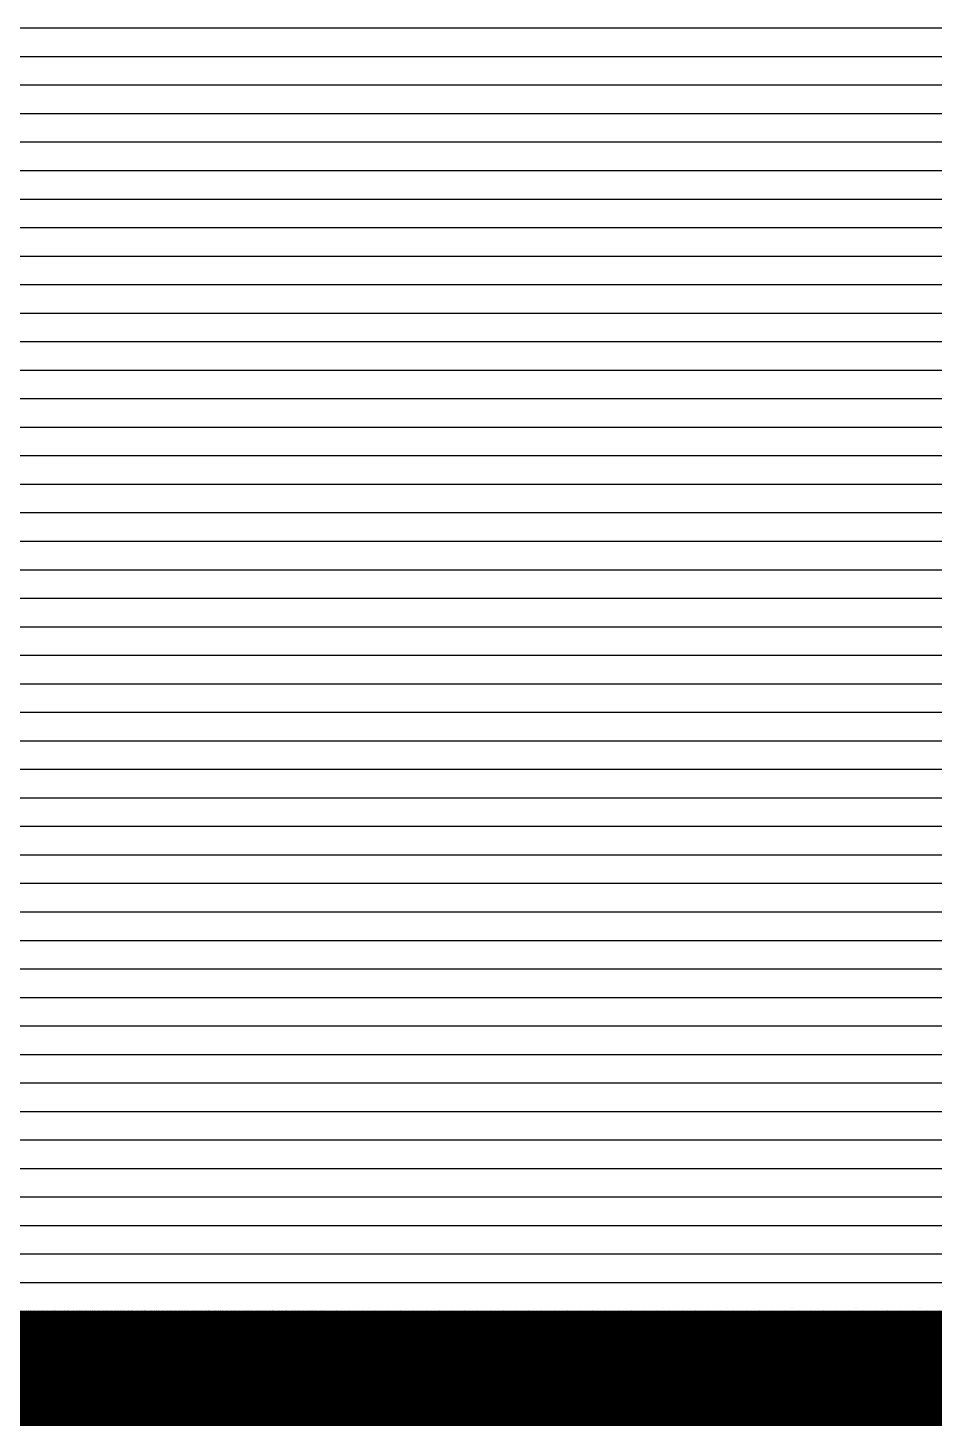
# Model space of a CAD drawing. Header units: metres. Extents: x 0 to 100000, y 0 to 199.
# Drawn here: x 30.64 to 62.43, y 0 to 49 of the extents above; entities that cross this region are included whole.
import ezdxf

# ---------------------------------------------------------------- set-up
doc = ezdxf.new("R2010")
doc.units = ezdxf.units.M

msp = doc.modelspace()

# ---------------------------------------------------------------- linework, layer by layer
for p, q in [((0, 49), (100000, 49)), ((0, 48), (100000, 48)), ((0, 47), (100000, 47)), ((0, 46), (100000, 46)), ((0, 45), (100000, 45)), ((0, 44), (100000, 44)), ((0, 43), (100000, 43)), ((0, 42), (100000, 42)), ((0, 41), (100000, 41)), ((0, 40), (100000, 40)), ((0, 39), (100000, 39)), ((0, 38), (100000, 38)), ((0, 37), (100000, 37)), ((0, 36), (100000, 36)), ((0, 35), (100000, 35)), ((0, 34), (100000, 34)), ((0, 33), (100000, 33)), ((0, 32), (100000, 32)), ((0, 31), (100000, 31)), ((0, 30), (100000, 30)), ((0, 29), (100000, 29)), ((0, 28), (100000, 28)), ((0, 27), (100000, 27)), ((0, 26), (100000, 26)), ((0, 25), (100000, 25)), ((0, 24), (100000, 24)), ((0, 23), (100000, 23)), ((0, 22), (100000, 22)), ((0, 21), (100000, 21)), ((0, 20), (100000, 20)), ((0, 19), (100000, 19)), ((0, 18), (100000, 18)), ((0, 17), (100000, 17)), ((0, 16), (100000, 16)), ((0, 15), (100000, 15)), ((0, 14), (100000, 14)), ((0, 13), (100000, 13)), ((0, 12), (100000, 12)), ((0, 11), (100000, 11)), ((0, 10), (100000, 10)), ((0, 9), (100000, 9)), ((0, 8), (100000, 8)), ((0, 7), (100000, 7)), ((0, 6), (100000, 6)), ((0, 5), (100000, 5)), ((0, 4), (100000, 4)), ((0, 3), (100000, 3)), ((0, 2), (100000, 2)), ((0, 1), (100000, 1)), ((0, 0), (100000, 0))]:
    msp.add_line(p, q)
for points in [[(20.42, 2), (30.66, 4), (10.23, 1)], [(20.54, 4), (30.84, 1), (10.29, 3)], [(20.6, 0), (30.93, 2), (10.32, 4)], [(20.72, 2), (31.11, 4), (10.38, 1)], [(20.84, 4), (31.29, 1), (10.44, 3)], [(20.9, 0), (31.38, 2), (10.47, 4)], [(21.02, 2), (31.56, 4), (10.53, 1)], [(21.14, 4), (31.74, 1), (10.59, 3)], [(21.2, 0), (31.83, 2), (10.62, 4)], [(21.32, 2), (32.01, 4), (10.68, 1)], [(21.44, 4), (32.19, 1), (10.74, 3)], [(21.5, 0), (32.28, 2), (10.77, 4)], [(21.62, 2), (32.46, 4), (10.83, 1)], [(21.74, 4), (32.64, 1), (10.89, 3)], [(21.8, 0), (32.73, 2), (10.92, 4)], [(21.92, 2), (32.91, 4), (10.98, 1)], [(22.04, 4), (33.09, 1), (11.04, 3)], [(22.1, 0), (33.18, 2), (11.07, 4)], [(22.22, 2), (33.36, 4), (11.13, 1)], [(22.34, 4), (33.54, 1), (11.19, 3)], [(22.4, 0), (33.63, 2), (11.22, 4)], [(22.52, 2), (33.81, 4), (11.28, 1)], [(22.64, 4), (33.99, 1), (11.34, 3)], [(22.7, 0), (34.08, 2), (11.37, 4)], [(22.82, 2), (34.26, 4), (11.43, 1)], [(22.94, 4), (34.44, 1), (11.49, 3)], [(23, 0), (34.53, 2), (11.52, 4)], [(23.12, 2), (34.71, 4), (11.58, 1)], [(23.24, 4), (34.89, 1), (11.64, 3)], [(23.3, 0), (34.98, 2), (11.67, 4)], [(23.42, 2), (35.16, 4), (11.73, 1)], [(23.54, 4), (35.34, 1), (11.79, 3)], [(23.6, 0), (35.43, 2), (11.82, 4)], [(23.72, 2), (35.61, 4), (11.88, 1)], [(23.84, 4), (35.79, 1), (11.94, 3)], [(23.9, 0), (35.88, 2), (11.97, 4)], [(24.02, 2), (36.06, 4), (12.03, 1)], [(24.14, 4), (36.24, 1), (12.09, 3)], [(24.2, 0), (36.33, 2), (12.12, 4)], [(24.32, 2), (36.51, 4), (12.18, 1)], [(24.44, 4), (36.69, 1), (12.24, 3)], [(24.5, 0), (36.78, 2), (12.27, 4)], [(24.62, 2), (36.96, 4), (12.33, 1)], [(24.74, 4), (37.14, 1), (12.39, 3)], [(24.8, 0), (37.23, 2), (12.42, 4)], [(24.92, 2), (37.41, 4), (12.48, 1)], [(25.04, 4), (37.59, 1), (12.54, 3)], [(25.1, 0), (37.68, 2), (12.57, 4)], [(25.22, 2), (37.86, 4), (12.63, 1)], [(25.34, 4), (38.04, 1), (12.69, 3)], [(25.4, 0), (38.13, 2), (12.72, 4)], [(25.52, 2), (38.31, 4), (12.78, 1)], [(25.64, 4), (38.49, 1), (12.84, 3)], [(25.7, 0), (38.58, 2), (12.87, 4)], [(25.82, 2), (38.76, 4), (12.93, 1)], [(25.94, 4), (38.94, 1), (12.99, 3)], [(26, 0), (39.03, 2), (13.02, 4)], [(26.12, 2), (39.21, 4), (13.08, 1)], [(26.24, 4), (39.39, 1), (13.14, 3)], [(26.3, 0), (39.48, 2), (13.17, 4)], [(26.42, 2), (39.66, 4), (13.23, 1)], [(26.54, 4), (39.84, 1), (13.29, 3)], [(26.6, 0), (39.93, 2), (13.32, 4)], [(26.72, 2), (40.11, 4), (13.38, 1)], [(26.84, 4), (40.29, 1), (13.44, 3)], [(26.9, 0), (40.38, 2), (13.47, 4)], [(27.02, 2), (40.56, 4), (13.53, 1)], [(27.14, 4), (40.74, 1), (13.59, 3)], [(27.2, 0), (40.83, 2), (13.62, 4)], [(27.32, 2), (41.01, 4), (13.68, 1)], [(27.44, 4), (41.19, 1), (13.74, 3)], [(27.5, 0), (41.28, 2), (13.77, 4)], [(27.62, 2), (41.46, 4), (13.83, 1)], [(27.74, 4), (41.64, 1), (13.89, 3)], [(27.8, 0), (41.73, 2), (13.92, 4)], [(27.92, 2), (41.91, 4), (13.98, 1)], [(28.04, 4), (42.09, 1), (14.04, 3)], [(28.1, 0), (42.18, 2), (14.07, 4)], [(28.22, 2), (42.36, 4), (14.13, 1)], [(28.34, 4), (42.54, 1), (14.19, 3)], [(28.4, 0), (42.63, 2), (14.22, 4)], [(28.52, 2), (42.81, 4), (14.28, 1)], [(28.64, 4), (42.99, 1), (14.34, 3)], [(28.7, 0), (43.08, 2), (14.37, 4)], [(28.82, 2), (43.26, 4), (14.43, 1)], [(28.94, 4), (43.44, 1), (14.49, 3)], [(29, 0), (43.53, 2), (14.52, 4)], [(29.12, 2), (43.71, 4), (14.58, 1)], [(29.24, 4), (43.89, 1), (14.64, 3)], [(29.3, 0), (43.98, 2), (14.67, 4)], [(29.42, 2), (44.16, 4), (14.73, 1)], [(29.54, 4), (44.34, 1), (14.79, 3)], [(29.6, 0), (44.43, 2), (14.82, 4)], [(29.72, 2), (44.61, 4), (14.88, 1)], [(29.84, 4), (44.79, 1), (14.94, 3)], [(29.9, 0), (44.88, 2), (14.97, 4)], [(30.02, 2), (45.06, 4), (15.03, 1)], [(30.14, 4), (45.24, 1), (15.09, 3)], [(30.2, 0), (45.33, 2), (15.12, 4)], [(30.32, 2), (45.51, 4), (15.18, 1)], [(30.44, 4), (45.69, 1), (15.24, 3)], [(30.5, 0), (45.78, 2), (15.27, 4)], [(30.62, 2), (45.96, 4), (15.33, 1), (30.68, 3), (46.05, 0), (15.36, 2), (30.74, 4), (46.14, 1), (15.39, 3), (30.8, 0), (46.23, 2), (15.42, 4), (30.86, 1), (46.32, 3), (15.45, 0), (30.92, 2), (46.41, 4), (15.48, 1), (30.98, 3), (46.5, 0), (15.51, 2), (31.04, 4), (46.59, 1), (15.54, 3), (31.1, 0), (46.68, 2), (15.57, 4), (31.16, 1), (46.77, 3), (15.6, 0), (31.22, 2), (46.86, 4), (15.63, 1), (31.28, 3), (46.95, 0), (15.66, 2), (31.34, 4), (47.04, 1), (15.69, 3), (31.4, 0), (47.13, 2), (15.72, 4), (31.46, 1), (47.22, 3), (15.75, 0), (31.52, 2), (47.31, 4), (15.78, 1), (31.58, 3), (47.4, 0), (15.81, 2), (31.64, 4), (47.49, 1), (15.84, 3), (31.7, 0), (47.58, 2), (15.87, 4), (31.76, 1), (47.67, 3), (15.9, 0), (31.82, 2), (47.76, 4), (15.93, 1), (31.88, 3), (47.85, 0), (15.96, 2), (31.94, 4), (47.94, 1), (15.99, 3), (32, 0), (48.03, 2), (16.02, 4), (32.06, 1), (48.12, 3), (16.05, 0), (32.12, 2), (48.21, 4), (16.08, 1), (32.18, 3), (48.3, 0), (16.11, 2), (32.24, 4), (48.39, 1), (16.14, 3), (32.3, 0), (48.48, 2), (16.17, 4), (32.36, 1), (48.57, 3), (16.2, 0), (32.42, 2), (48.66, 4), (16.23, 1), (32.48, 3), (48.75, 0), (16.26, 2), (32.54, 4), (48.84, 1), (16.29, 3), (32.6, 0), (48.93, 2), (16.32, 4), (32.66, 1), (49.02, 3), (16.35, 0), (32.72, 2), (49.11, 4), (16.38, 1), (32.78, 3), (49.2, 0), (16.41, 2), (32.84, 4), (49.29, 1), (16.44, 3), (32.9, 0), (49.38, 2), (16.47, 4), (32.96, 1), (49.47, 3), (16.5, 0), (33.02, 2), (49.56, 4), (16.53, 1), (33.08, 3), (49.65, 0), (16.56, 2), (33.14, 4), (49.74, 1), (16.59, 3), (33.2, 0), (49.83, 2), (16.62, 4), (33.26, 1), (49.92, 3), (16.65, 0), (33.32, 2), (50.01, 4), (16.68, 1), (33.38, 3), (50.1, 0), (16.71, 2), (33.44, 4), (50.19, 1), (16.74, 3), (33.5, 0), (50.28, 2), (16.77, 4), (33.56, 1), (50.37, 3), (16.8, 0), (33.62, 2), (50.46, 4), (16.83, 1), (33.68, 3), (50.55, 0), (16.86, 2), (33.74, 4), (50.64, 1), (16.89, 3), (33.8, 0), (50.73, 2), (16.92, 4), (33.86, 1), (50.82, 3), (16.95, 0), (33.92, 2), (50.91, 4), (16.98, 1), (33.98, 3), (51, 0), (17.01, 2), (34.04, 4), (51.09, 1), (17.04, 3), (34.1, 0), (51.18, 2), (17.07, 4), (34.16, 1), (51.27, 3), (17.1, 0), (34.22, 2), (51.36, 4), (17.13, 1), (34.28, 3), (51.45, 0), (17.16, 2), (34.34, 4), (51.54, 1), (17.19, 3), (34.4, 0), (51.63, 2), (17.22, 4), (34.46, 1), (51.72, 3), (17.25, 0), (34.52, 2), (51.81, 4), (17.28, 1), (34.58, 3), (51.9, 0), (17.31, 2), (34.64, 4), (51.99, 1), (17.34, 3), (34.7, 0), (52.08, 2), (17.37, 4), (34.76, 1), (52.17, 3), (17.4, 0), (34.82, 2), (52.26, 4), (17.43, 1), (34.88, 3), (52.35, 0), (17.46, 2), (34.94, 4), (52.44, 1), (17.49, 3), (35, 0), (52.53, 2), (17.52, 4), (35.06, 1), (52.62, 3), (17.55, 0), (35.12, 2), (52.71, 4), (17.58, 1), (35.18, 3), (52.8, 0), (17.61, 2), (35.24, 4), (52.89, 1), (17.64, 3), (35.3, 0), (52.98, 2), (17.67, 4), (35.36, 1), (53.07, 3), (17.7, 0), (35.42, 2), (53.16, 4), (17.73, 1), (35.48, 3), (53.25, 0), (17.76, 2), (35.54, 4), (53.34, 1), (17.79, 3), (35.6, 0), (53.43, 2), (17.82, 4), (35.66, 1), (53.52, 3), (17.85, 0), (35.72, 2), (53.61, 4), (17.88, 1), (35.78, 3), (53.7, 0), (17.91, 2), (35.84, 4), (53.79, 1), (17.94, 3), (35.9, 0), (53.88, 2), (17.97, 4), (35.96, 1), (53.97, 3), (18, 0), (36.02, 2), (54.06, 4), (18.03, 1), (36.08, 3), (54.15, 0), (18.06, 2), (36.14, 4), (54.24, 1), (18.09, 3), (36.2, 0), (54.33, 2), (18.12, 4), (36.26, 1), (54.42, 3), (18.15, 0), (36.32, 2), (54.51, 4), (18.18, 1), (36.38, 3), (54.6, 0), (18.21, 2), (36.44, 4), (54.69, 1), (18.24, 3), (36.5, 0), (54.78, 2), (18.27, 4), (36.56, 1), (54.87, 3), (18.3, 0), (36.62, 2), (54.96, 4), (18.33, 1), (36.68, 3), (55.05, 0), (18.36, 2), (36.74, 4), (55.14, 1), (18.39, 3), (36.8, 0), (55.23, 2), (18.42, 4), (36.86, 1), (55.32, 3), (18.45, 0), (36.92, 2), (55.41, 4), (18.48, 1), (36.98, 3), (55.5, 0), (18.51, 2), (37.04, 4), (55.59, 1), (18.54, 3), (37.1, 0), (55.68, 2), (18.57, 4), (37.16, 1), (55.77, 3), (18.6, 0), (37.22, 2), (55.86, 4), (18.63, 1), (37.28, 3), (55.95, 0), (18.66, 2), (37.34, 4), (56.04, 1), (18.69, 3), (37.4, 0), (56.13, 2), (18.72, 4), (37.46, 1), (56.22, 3), (18.75, 0), (37.52, 2), (56.31, 4), (18.78, 1), (37.58, 3), (56.4, 0), (18.81, 2), (37.64, 4), (56.49, 1), (18.84, 3), (37.7, 0), (56.58, 2), (18.87, 4), (37.76, 1), (56.67, 3), (18.9, 0), (37.82, 2), (56.76, 4), (18.93, 1), (37.88, 3), (56.85, 0), (18.96, 2), (37.94, 4), (56.94, 1), (18.99, 3), (38, 0), (57.03, 2), (19.02, 4), (38.06, 1), (57.12, 3), (19.05, 0), (38.12, 2), (57.21, 4), (19.08, 1), (38.18, 3), (57.3, 0), (19.11, 2), (38.24, 4), (57.39, 1), (19.14, 3), (38.3, 0), (57.48, 2), (19.17, 4), (38.36, 1), (57.57, 3), (19.2, 0), (38.42, 2), (57.66, 4), (19.23, 1), (38.48, 3), (57.75, 0), (19.26, 2), (38.54, 4), (57.84, 1), (19.29, 3), (38.6, 0), (57.93, 2), (19.32, 4), (38.66, 1), (58.02, 3), (19.35, 0), (38.72, 2), (58.11, 4), (19.38, 1), (38.78, 3), (58.2, 0), (19.41, 2), (38.84, 4), (58.29, 1), (19.44, 3), (38.9, 0), (58.38, 2), (19.47, 4), (38.96, 1), (58.47, 3), (19.5, 0), (39.02, 2), (58.56, 4), (19.53, 1), (39.08, 3), (58.65, 0), (19.56, 2), (39.14, 4), (58.74, 1), (19.59, 3), (39.2, 0), (58.83, 2), (19.62, 4), (39.26, 1), (58.92, 3), (19.65, 0), (39.32, 2), (59.01, 4), (19.68, 1), (39.38, 3), (59.1, 0), (19.71, 2), (39.44, 4), (59.19, 1), (19.74, 3), (39.5, 0), (59.28, 2), (19.77, 4), (39.56, 1), (59.37, 3), (19.8, 0), (39.62, 2), (59.46, 4), (19.83, 1), (39.68, 3), (59.55, 0), (19.86, 2), (39.74, 4), (59.64, 1), (19.89, 3), (39.8, 0), (59.73, 2), (19.92, 4), (39.86, 1), (59.82, 3), (19.95, 0), (39.92, 2), (59.91, 4), (19.98, 1), (39.98, 3), (60, 0), (20.01, 2), (40.04, 4), (60.09, 1), (20.04, 3), (40.1, 0), (60.18, 2), (20.07, 4), (40.16, 1), (60.27, 3), (20.1, 0), (40.22, 2), (60.36, 4), (20.13, 1), (40.28, 3), (60.45, 0), (20.16, 2), (40.34, 4), (60.54, 1), (20.19, 3), (40.4, 0), (60.63, 2), (20.22, 4), (40.46, 1), (60.72, 3), (20.25, 0), (40.52, 2), (60.81, 4), (20.28, 1), (40.58, 3), (60.9, 0), (20.31, 2), (40.64, 4), (60.99, 1), (20.34, 3), (40.7, 0), (61.08, 2), (20.37, 4), (40.76, 1), (61.17, 3), (20.4, 0), (40.82, 2), (61.26, 4), (20.43, 1), (40.88, 3), (61.35, 0), (20.46, 2), (40.94, 4), (61.44, 1), (20.49, 3), (41, 0), (61.53, 2), (20.52, 4), (41.06, 1), (61.62, 3), (20.55, 0), (41.12, 2), (61.71, 4), (20.58, 1), (41.18, 3), (61.8, 0), (20.61, 2), (41.24, 4), (61.89, 1), (20.64, 3), (41.3, 0), (61.98, 2), (20.67, 4), (41.36, 1), (62.07, 3), (20.7, 0), (41.42, 2), (62.16, 4), (20.73, 1), (41.48, 3), (62.25, 0), (20.76, 2), (41.54, 4), (62.34, 1), (20.79, 3), (41.6, 0), (62.43, 2), (20.82, 4), (41.66, 1), (62.52, 3), (20.85, 0), (41.72, 2), (62.61, 4), (20.88, 1), (41.78, 3), (62.7, 0), (20.91, 2), (41.84, 4), (62.79, 1), (20.94, 3), (41.9, 0), (62.88, 2), (20.97, 4), (41.96, 1), (62.97, 3), (21, 0), (42.02, 2), (63.06, 4), (21.03, 1), (42.08, 3), (63.15, 0), (21.06, 2), (42.14, 4), (63.24, 1), (21.09, 3), (42.2, 0), (63.33, 2), (21.12, 4), (42.26, 1), (63.42, 3), (21.15, 0), (42.32, 2), (63.51, 4), (21.18, 1), (42.38, 3), (63.6, 0), (21.21, 2), (42.44, 4), (63.69, 1), (21.24, 3), (42.5, 0), (63.78, 2), (21.27, 4), (42.56, 1), (63.87, 3), (21.3, 0), (42.62, 2), (63.96, 4), (21.33, 1), (42.68, 3), (64.05, 0), (21.36, 2), (42.74, 4), (64.14, 1), (21.39, 3), (42.8, 0), (64.23, 2), (21.42, 4), (42.86, 1), (64.32, 3), (21.45, 0), (42.92, 2), (64.41, 4), (21.48, 1), (42.98, 3), (64.5, 0), (21.51, 2), (43.04, 4), (64.59, 1), (21.54, 3), (43.1, 0), (64.68, 2), (21.57, 4), (43.16, 1), (64.77, 3), (21.6, 0), (43.22, 2), (64.86, 4), (21.63, 1), (43.28, 3), (64.95, 0), (21.66, 2), (43.34, 4), (65.04, 1), (21.69, 3), (43.4, 0), (65.13, 2), (21.72, 4), (43.46, 1), (65.22, 3), (21.75, 0), (43.52, 2), (65.31, 4), (21.78, 1), (43.58, 3), (65.4, 0), (21.81, 2), (43.64, 4), (65.49, 1), (21.84, 3), (43.7, 0), (65.58, 2), (21.87, 4), (43.76, 1), (65.67, 3), (21.9, 0), (43.82, 2), (65.76, 4), (21.93, 1), (43.88, 3), (65.85, 0), (21.96, 2), (43.94, 4), (65.94, 1), (21.99, 3), (44, 0), (66.03, 2), (22.02, 4), (44.06, 1), (66.12, 3), (22.05, 0), (44.12, 2), (66.21, 4), (22.08, 1), (44.18, 3), (66.3, 0), (22.11, 2), (44.24, 4), (66.39, 1), (22.14, 3), (44.3, 0), (66.48, 2), (22.17, 4), (44.36, 1), (66.57, 3), (22.2, 0), (44.42, 2), (66.66, 4), (22.23, 1), (44.48, 3), (66.75, 0), (22.26, 2), (44.54, 4), (66.84, 1), (22.29, 3), (44.6, 0), (66.93, 2), (22.32, 4), (44.66, 1), (67.02, 3), (22.35, 0), (44.72, 2), (67.11, 4), (22.38, 1), (44.78, 3), (67.2, 0), (22.41, 2), (44.84, 4), (67.29, 1), (22.44, 3), (44.9, 0), (67.38, 2), (22.47, 4), (44.96, 1), (67.47, 3), (22.5, 0), (45.02, 2), (67.56, 4), (22.53, 1), (45.08, 3), (67.65, 0), (22.56, 2), (45.14, 4), (67.74, 1), (22.59, 3), (45.2, 0), (67.83, 2), (22.62, 4), (45.26, 1), (67.92, 3), (22.65, 0), (45.32, 2), (68.01, 4), (22.68, 1), (45.38, 3), (68.1, 0), (22.71, 2), (45.44, 4), (68.19, 1), (22.74, 3), (45.5, 0), (68.28, 2), (22.77, 4), (45.56, 1), (68.37, 3), (22.8, 0), (45.62, 2), (68.46, 4), (22.83, 1), (45.68, 3), (68.55, 0), (22.86, 2), (45.74, 4), (68.64, 1), (22.89, 3), (45.8, 0), (68.73, 2), (22.92, 4), (45.86, 1), (68.82, 3), (22.95, 0), (45.92, 2), (68.91, 4), (22.98, 1), (45.98, 3), (69, 0), (23.01, 2), (46.04, 4), (69.09, 1), (23.04, 3), (46.1, 0), (69.18, 2), (23.07, 4), (46.16, 1), (69.27, 3), (23.1, 0), (46.22, 2), (69.36, 4), (23.13, 1), (46.28, 3), (69.45, 0), (23.16, 2), (46.34, 4), (69.54, 1), (23.19, 3), (46.4, 0), (69.63, 2), (23.22, 4), (46.46, 1), (69.72, 3), (23.25, 0), (46.52, 2), (69.81, 4), (23.28, 1), (46.58, 3), (69.9, 0), (23.31, 2), (46.64, 4), (69.99, 1), (23.34, 3), (46.7, 0), (70.08, 2), (23.37, 4), (46.76, 1), (70.17, 3), (23.4, 0), (46.82, 2), (70.26, 4), (23.43, 1), (46.88, 3), (70.35, 0), (23.46, 2), (46.94, 4), (70.44, 1), (23.49, 3), (47, 0), (70.53, 2), (23.52, 4), (47.06, 1), (70.62, 3), (23.55, 0), (47.12, 2), (70.71, 4), (23.58, 1), (47.18, 3), (70.8, 0), (23.61, 2), (47.24, 4), (70.89, 1), (23.64, 3), (47.3, 0), (70.98, 2), (23.67, 4), (47.36, 1), (71.07, 3), (23.7, 0), (47.42, 2), (71.16, 4), (23.73, 1), (47.48, 3), (71.25, 0), (23.76, 2), (47.54, 4), (71.34, 1), (23.79, 3), (47.6, 0), (71.43, 2), (23.82, 4), (47.66, 1), (71.52, 3), (23.85, 0), (47.72, 2), (71.61, 4), (23.88, 1), (47.78, 3), (71.7, 0), (23.91, 2), (47.84, 4), (71.79, 1), (23.94, 3), (47.9, 0), (71.88, 2), (23.97, 4), (47.96, 1), (71.97, 3), (24, 0), (48.02, 2), (72.06, 4), (24.03, 1), (48.08, 3), (72.15, 0), (24.06, 2), (48.14, 4), (72.24, 1), (24.09, 3), (48.2, 0), (72.33, 2), (24.12, 4), (48.26, 1), (72.42, 3), (24.15, 0), (48.32, 2), (72.51, 4), (24.18, 1), (48.38, 3), (72.6, 0), (24.21, 2), (48.44, 4), (72.69, 1), (24.24, 3), (48.5, 0), (72.78, 2), (24.27, 4), (48.56, 1), (72.87, 3), (24.3, 0), (48.62, 2), (72.96, 4), (24.33, 1), (48.68, 3), (73.05, 0), (24.36, 2), (48.74, 4), (73.14, 1), (24.39, 3), (48.8, 0), (73.23, 2), (24.42, 4), (48.86, 1), (73.32, 3), (24.45, 0), (48.92, 2), (73.41, 4), (24.48, 1), (48.98, 3), (73.5, 0), (24.51, 2), (49.04, 4), (73.59, 1), (24.54, 3), (49.1, 0), (73.68, 2), (24.57, 4), (49.16, 1), (73.77, 3), (24.6, 0), (49.22, 2), (73.86, 4), (24.63, 1), (49.28, 3), (73.95, 0), (24.66, 2), (49.34, 4), (74.04, 1), (24.69, 3), (49.4, 0), (74.13, 2), (24.72, 4), (49.46, 1), (74.22, 3), (24.75, 0), (49.52, 2), (74.31, 4), (24.78, 1), (49.58, 3), (74.4, 0), (24.81, 2), (49.64, 4), (74.49, 1), (24.84, 3), (49.7, 0), (74.58, 2), (24.87, 4), (49.76, 1), (74.67, 3), (24.9, 0), (49.82, 2), (74.76, 4), (24.93, 1), (49.88, 3), (74.85, 0), (24.96, 2), (49.94, 4), (74.94, 1), (24.99, 3), (50, 0), (75.03, 2), (25.02, 4), (50.06, 1), (75.12, 3), (25.05, 0), (50.12, 2), (75.21, 4), (25.08, 1), (50.18, 3), (75.3, 0), (25.11, 2), (50.24, 4), (75.39, 1), (25.14, 3), (50.3, 0), (75.48, 2), (25.17, 4), (50.36, 1), (75.57, 3), (25.2, 0), (50.42, 2), (75.66, 4), (25.23, 1), (50.48, 3), (75.75, 0), (25.26, 2), (50.54, 4), (75.84, 1), (25.29, 3), (50.6, 0), (75.93, 2), (25.32, 4), (50.66, 1), (76.02, 3), (25.35, 0), (50.72, 2), (76.11, 4), (25.38, 1), (50.78, 3), (76.2, 0), (25.41, 2), (50.84, 4), (76.29, 1), (25.44, 3), (50.9, 0), (76.38, 2), (25.47, 4), (50.96, 1), (76.47, 3), (25.5, 0), (51.02, 2), (76.56, 4), (25.53, 1), (51.08, 3), (76.65, 0), (25.56, 2), (51.14, 4), (76.74, 1), (25.59, 3), (51.2, 0), (76.83, 2), (25.62, 4), (51.26, 1), (76.92, 3), (25.65, 0), (51.32, 2), (77.01, 4), (25.68, 1), (51.38, 3), (77.1, 0), (25.71, 2), (51.44, 4), (77.19, 1), (25.74, 3), (51.5, 0), (77.28, 2), (25.77, 4), (51.56, 1), (77.37, 3), (25.8, 0), (51.62, 2), (77.46, 4), (25.83, 1), (51.68, 3), (77.55, 0), (25.86, 2), (51.74, 4), (77.64, 1), (25.89, 3), (51.8, 0), (77.73, 2), (25.92, 4), (51.86, 1), (77.82, 3), (25.95, 0), (51.92, 2), (77.91, 4), (25.98, 1), (51.98, 3), (78, 0), (26.01, 2), (52.04, 4), (78.09, 1), (26.04, 3), (52.1, 0), (78.18, 2), (26.07, 4), (52.16, 1), (78.27, 3), (26.1, 0), (52.22, 2), (78.36, 4), (26.13, 1), (52.28, 3), (78.45, 0), (26.16, 2), (52.34, 4), (78.54, 1), (26.19, 3), (52.4, 0), (78.63, 2), (26.22, 4), (52.46, 1), (78.72, 3), (26.25, 0), (52.52, 2), (78.81, 4), (26.28, 1), (52.58, 3), (78.9, 0), (26.31, 2), (52.64, 4), (78.99, 1), (26.34, 3), (52.7, 0), (79.08, 2), (26.37, 4), (52.76, 1), (79.17, 3), (26.4, 0), (52.82, 2), (79.26, 4), (26.43, 1), (52.88, 3), (79.35, 0), (26.46, 2), (52.94, 4), (79.44, 1), (26.49, 3), (53, 0), (79.53, 2), (26.52, 4), (53.06, 1), (79.62, 3), (26.55, 0), (53.12, 2), (79.71, 4), (26.58, 1), (53.18, 3), (79.8, 0), (26.61, 2), (53.24, 4), (79.89, 1), (26.64, 3), (53.3, 0), (79.98, 2), (26.67, 4), (53.36, 1), (80.07, 3), (26.7, 0), (53.42, 2), (80.16, 4), (26.73, 1), (53.48, 3), (80.25, 0), (26.76, 2), (53.54, 4), (80.34, 1), (26.79, 3), (53.6, 0), (80.43, 2), (26.82, 4), (53.66, 1), (80.52, 3), (26.85, 0), (53.72, 2), (80.61, 4), (26.88, 1), (53.78, 3), (80.7, 0), (26.91, 2), (53.84, 4), (80.79, 1), (26.94, 3), (53.9, 0), (80.88, 2), (26.97, 4), (53.96, 1), (80.97, 3), (27, 0), (54.02, 2), (81.06, 4), (27.03, 1), (54.08, 3), (81.15, 0), (27.06, 2), (54.14, 4), (81.24, 1), (27.09, 3), (54.2, 0), (81.33, 2), (27.12, 4), (54.26, 1), (81.42, 3), (27.15, 0), (54.32, 2), (81.51, 4), (27.18, 1), (54.38, 3), (81.6, 0), (27.21, 2), (54.44, 4), (81.69, 1), (27.24, 3), (54.5, 0), (81.78, 2), (27.27, 4), (54.56, 1), (81.87, 3), (27.3, 0), (54.62, 2), (81.96, 4), (27.33, 1), (54.68, 3), (82.05, 0), (27.36, 2), (54.74, 4), (82.14, 1), (27.39, 3), (54.8, 0), (82.23, 2), (27.42, 4), (54.86, 1), (82.32, 3), (27.45, 0), (54.92, 2), (82.41, 4), (27.48, 1), (54.98, 3), (82.5, 0), (27.51, 2), (55.04, 4), (82.59, 1), (27.54, 3), (55.1, 0), (82.68, 2), (27.57, 4), (55.16, 1), (82.77, 3), (27.6, 0), (55.22, 2), (82.86, 4), (27.63, 1), (55.28, 3), (82.95, 0), (27.66, 2), (55.34, 4), (83.04, 1), (27.69, 3), (55.4, 0), (83.13, 2), (27.72, 4), (55.46, 1), (83.22, 3), (27.75, 0), (55.52, 2), (83.31, 4), (27.78, 1), (55.58, 3), (83.4, 0), (27.81, 2), (55.64, 4), (83.49, 1), (27.84, 3), (55.7, 0), (83.58, 2), (27.87, 4), (55.76, 1), (83.67, 3), (27.9, 0), (55.82, 2), (83.76, 4), (27.93, 1), (55.88, 3), (83.85, 0), (27.96, 2), (55.94, 4), (83.94, 1), (27.99, 3), (56, 0), (84.03, 2), (28.02, 4), (56.06, 1), (84.12, 3), (28.05, 0), (56.12, 2), (84.21, 4), (28.08, 1), (56.18, 3), (84.3, 0), (28.11, 2), (56.24, 4), (84.39, 1), (28.14, 3), (56.3, 0), (84.48, 2), (28.17, 4), (56.36, 1), (84.57, 3), (28.2, 0), (56.42, 2), (84.66, 4), (28.23, 1), (56.48, 3), (84.75, 0), (28.26, 2), (56.54, 4), (84.84, 1), (28.29, 3), (56.6, 0), (84.93, 2), (28.32, 4), (56.66, 1), (85.02, 3), (28.35, 0), (56.72, 2), (85.11, 4), (28.38, 1), (56.78, 3), (85.2, 0), (28.41, 2), (56.84, 4), (85.29, 1), (28.44, 3), (56.9, 0), (85.38, 2), (28.47, 4), (56.96, 1), (85.47, 3), (28.5, 0), (57.02, 2), (85.56, 4), (28.53, 1), (57.08, 3), (85.65, 0), (28.56, 2), (57.14, 4), (85.74, 1), (28.59, 3), (57.2, 0), (85.83, 2), (28.62, 4), (57.26, 1), (85.92, 3), (28.65, 0), (57.32, 2), (86.01, 4), (28.68, 1), (57.38, 3), (86.1, 0), (28.71, 2), (57.44, 4), (86.19, 1), (28.74, 3), (57.5, 0), (86.28, 2), (28.77, 4), (57.56, 1), (86.37, 3), (28.8, 0), (57.62, 2), (86.46, 4), (28.83, 1), (57.68, 3), (86.55, 0), (28.86, 2), (57.74, 4), (86.64, 1), (28.89, 3), (57.8, 0), (86.73, 2), (28.92, 4), (57.86, 1), (86.82, 3), (28.95, 0), (57.92, 2), (86.91, 4), (28.98, 1), (57.98, 3), (87, 0), (29.01, 2), (58.04, 4), (87.09, 1), (29.04, 3), (58.1, 0), (87.18, 2), (29.07, 4), (58.16, 1), (87.27, 3), (29.1, 0), (58.22, 2), (87.36, 4), (29.13, 1), (58.28, 3), (87.45, 0), (29.16, 2), (58.34, 4), (87.54, 1), (29.19, 3), (58.4, 0), (87.63, 2), (29.22, 4), (58.46, 1), (87.72, 3), (29.25, 0), (58.52, 2), (87.81, 4), (29.28, 1), (58.58, 3), (87.9, 0), (29.31, 2), (58.64, 4), (87.99, 1), (29.34, 3), (58.7, 0), (88.08, 2), (29.37, 4), (58.76, 1), (88.17, 3), (29.4, 0), (58.82, 2), (88.26, 4), (29.43, 1), (58.88, 3), (88.35, 0), (29.46, 2), (58.94, 4), (88.44, 1), (29.49, 3), (59, 0), (88.53, 2), (29.52, 4), (59.06, 1), (88.62, 3), (29.55, 0), (59.12, 2), (88.71, 4), (29.58, 1), (59.18, 3), (88.8, 0), (29.61, 2), (59.24, 4), (88.89, 1), (29.64, 3), (59.3, 0), (88.98, 2), (29.67, 4), (59.36, 1), (89.07, 3), (29.7, 0), (59.42, 2), (89.16, 4), (29.73, 1), (59.48, 3), (89.25, 0), (29.76, 2), (59.54, 4), (89.34, 1), (29.79, 3), (59.6, 0), (89.43, 2), (29.82, 4), (59.66, 1), (89.52, 3), (29.85, 0), (59.72, 2), (89.61, 4), (29.88, 1), (59.78, 3), (89.7, 0), (29.91, 2), (59.84, 4), (89.79, 1), (29.94, 3), (59.9, 0), (89.88, 2), (29.97, 4), (59.96, 1), (89.97, 3), (30, 0), (60.02, 2), (90.06, 4), (30.03, 1), (60.08, 3), (90.15, 0), (30.06, 2), (60.14, 4), (90.24, 1), (30.09, 3), (60.2, 0), (90.33, 2), (30.12, 4), (60.26, 1), (90.42, 3), (30.15, 0), (60.32, 2), (90.51, 4), (30.18, 1), (60.38, 3), (90.6, 0), (30.21, 2), (60.44, 4), (90.69, 1), (30.24, 3), (60.5, 0), (90.78, 2), (30.27, 4), (60.56, 1), (90.87, 3), (30.3, 0), (60.62, 2), (90.96, 4), (30.33, 1), (60.68, 3), (91.05, 0), (30.36, 2), (60.74, 4), (91.14, 1), (30.39, 3), (60.8, 0), (91.23, 2), (30.42, 4), (60.86, 1), (91.32, 3), (30.45, 0), (60.92, 2), (91.41, 4), (30.48, 1), (60.98, 3), (91.5, 0), (30.51, 2), (61.04, 4), (91.59, 1), (30.54, 3), (61.1, 0), (91.68, 2), (30.57, 4), (61.16, 1), (91.77, 3), (30.6, 0), (61.22, 2), (91.86, 4), (30.63, 1), (61.28, 3), (91.95, 0), (30.66, 2), (61.34, 4), (92.04, 1), (30.69, 3), (61.4, 0), (92.13, 2), (30.72, 4), (61.46, 1), (92.22, 3), (30.75, 0), (61.52, 2), (92.31, 4), (30.78, 1), (61.58, 3), (92.4, 0), (30.81, 2), (61.64, 4), (92.49, 1), (30.84, 3), (61.7, 0), (92.58, 2), (30.87, 4), (61.76, 1), (92.67, 3), (30.9, 0), (61.82, 2), (92.76, 4), (30.93, 1), (61.88, 3), (92.85, 0), (30.96, 2), (61.94, 4), (92.94, 1), (30.99, 3), (62, 0), (93.03, 2), (31.02, 4), (62.06, 1), (93.12, 3), (31.05, 0), (62.12, 2), (93.21, 4), (31.08, 1), (62.18, 3), (93.3, 0), (31.11, 2), (62.24, 4), (93.39, 1), (31.14, 3), (62.3, 0), (93.48, 2), (31.17, 4), (62.36, 1), (93.57, 3), (31.2, 0), (62.42, 2), (93.66, 4), (31.23, 1), (62.48, 3)], [(93.75, 0), (31.26, 2), (62.54, 4)], [(93.93, 2), (31.32, 4), (62.66, 1)], [(94.11, 4), (31.38, 1), (62.78, 3)], [(94.2, 0), (31.41, 2), (62.84, 4)], [(94.38, 2), (31.47, 4), (62.96, 1)], [(94.56, 4), (31.53, 1), (63.08, 3)], [(94.65, 0), (31.56, 2), (63.14, 4)], [(94.83, 2), (31.62, 4), (63.26, 1)], [(95.01, 4), (31.68, 1), (63.38, 3)], [(95.1, 0), (31.71, 2), (63.44, 4)], [(95.28, 2), (31.77, 4), (63.56, 1)], [(95.46, 4), (31.83, 1), (63.68, 3)], [(95.55, 0), (31.86, 2), (63.74, 4)], [(95.73, 2), (31.92, 4), (63.86, 1)], [(95.91, 4), (31.98, 1), (63.98, 3)], [(96, 0), (32.01, 2), (64.04, 4)], [(96.18, 2), (32.07, 4), (64.16, 1)], [(96.36, 4), (32.13, 1), (64.28, 3)], [(96.45, 0), (32.16, 2), (64.34, 4)], [(96.63, 2), (32.22, 4), (64.46, 1)], [(96.81, 4), (32.28, 1), (64.58, 3)], [(96.9, 0), (32.31, 2), (64.64, 4)], [(97.08, 2), (32.37, 4), (64.76, 1)], [(97.26, 4), (32.43, 1), (64.88, 3)], [(97.35, 0), (32.46, 2), (64.94, 4)], [(97.53, 2), (32.52, 4), (65.06, 1)], [(97.71, 4), (32.58, 1), (65.18, 3)], [(97.8, 0), (32.61, 2), (65.24, 4)], [(97.98, 2), (32.67, 4), (65.36, 1)], [(98.16, 4), (32.73, 1), (65.48, 3)], [(98.25, 0), (32.76, 2), (65.54, 4)], [(98.43, 2), (32.82, 4), (65.66, 1)], [(98.61, 4), (32.88, 1), (65.78, 3)], [(98.7, 0), (32.91, 2), (65.84, 4)], [(98.88, 2), (32.97, 4), (65.96, 1)], [(99.06, 4), (33.03, 1), (66.08, 3)], [(99.15, 0), (33.06, 2), (66.14, 4)], [(99.33, 2), (33.12, 4), (66.26, 1)], [(99.51, 4), (33.18, 1), (66.38, 3)], [(99.6, 0), (33.21, 2), (66.44, 4)], [(99.78, 2), (33.27, 4), (66.56, 1)], [(99.96, 4), (33.33, 1), (66.68, 3)], [(100.05, 0), (33.36, 2), (66.74, 4)], [(100.23, 2), (33.42, 4), (66.86, 1)], [(100.41, 4), (33.48, 1), (66.98, 3)], [(100.5, 0), (33.51, 2), (67.04, 4)], [(100.68, 2), (33.57, 4), (67.16, 1)], [(100.86, 4), (33.63, 1), (67.28, 3)], [(100.95, 0), (33.66, 2), (67.34, 4)], [(101.13, 2), (33.72, 4), (67.46, 1)], [(101.31, 4), (33.78, 1), (67.58, 3)], [(101.4, 0), (33.81, 2), (67.64, 4)], [(101.58, 2), (33.87, 4), (67.76, 1)], [(101.76, 4), (33.93, 1), (67.88, 3)], [(101.85, 0), (33.96, 2), (67.94, 4)], [(102.03, 2), (34.02, 4), (68.06, 1)], [(102.21, 4), (34.08, 1), (68.18, 3)], [(102.3, 0), (34.11, 2), (68.24, 4)], [(102.48, 2), (34.17, 4), (68.36, 1)], [(102.66, 4), (34.23, 1), (68.48, 3)], [(102.75, 0), (34.26, 2), (68.54, 4)], [(102.93, 2), (34.32, 4), (68.66, 1)], [(103.11, 4), (34.38, 1), (68.78, 3)], [(103.2, 0), (34.41, 2), (68.84, 4)], [(103.38, 2), (34.47, 4), (68.96, 1)], [(103.56, 4), (34.53, 1), (69.08, 3)], [(103.65, 0), (34.56, 2), (69.14, 4)], [(103.83, 2), (34.62, 4), (69.26, 1)], [(104.01, 4), (34.68, 1), (69.38, 3)], [(104.1, 0), (34.71, 2), (69.44, 4)], [(104.28, 2), (34.77, 4), (69.56, 1)], [(104.46, 4), (34.83, 1), (69.68, 3)], [(104.55, 0), (34.86, 2), (69.74, 4)], [(104.73, 2), (34.92, 4), (69.86, 1)], [(104.91, 4), (34.98, 1), (69.98, 3)], [(105, 0), (35.01, 2), (70.04, 4)], [(105.18, 2), (35.07, 4), (70.16, 1)], [(105.36, 4), (35.13, 1), (70.28, 3)], [(105.45, 0), (35.16, 2), (70.34, 4)], [(105.63, 2), (35.22, 4), (70.46, 1)], [(105.81, 4), (35.28, 1), (70.58, 3)], [(105.9, 0), (35.31, 2), (70.64, 4)], [(106.08, 2), (35.37, 4), (70.76, 1)], [(106.26, 4), (35.43, 1), (70.88, 3)], [(106.35, 0), (35.46, 2), (70.94, 4)], [(106.53, 2), (35.52, 4), (71.06, 1)], [(106.71, 4), (35.58, 1), (71.18, 3)], [(106.8, 0), (35.61, 2), (71.24, 4)], [(106.98, 2), (35.67, 4), (71.36, 1)], [(107.16, 4), (35.73, 1), (71.48, 3)], [(107.25, 0), (35.76, 2), (71.54, 4)], [(107.43, 2), (35.82, 4), (71.66, 1)], [(107.61, 4), (35.88, 1), (71.78, 3)], [(107.7, 0), (35.91, 2), (71.84, 4)], [(107.88, 2), (35.97, 4), (71.96, 1)], [(108.06, 4), (36.03, 1), (72.08, 3)], [(108.15, 0), (36.06, 2), (72.14, 4)], [(108.33, 2), (36.12, 4), (72.26, 1)], [(108.51, 4), (36.18, 1), (72.38, 3)], [(108.6, 0), (36.21, 2), (72.44, 4)], [(108.78, 2), (36.27, 4), (72.56, 1)], [(108.96, 4), (36.33, 1), (72.68, 3)], [(109.05, 0), (36.36, 2), (72.74, 4)], [(109.23, 2), (36.42, 4), (72.86, 1)], [(109.41, 4), (36.48, 1), (72.98, 3)], [(109.5, 0), (36.51, 2), (73.04, 4)], [(109.68, 2), (36.57, 4), (73.16, 1)], [(109.86, 4), (36.63, 1), (73.28, 3)], [(109.95, 0), (36.66, 2), (73.34, 4)], [(110.13, 2), (36.72, 4), (73.46, 1)], [(110.31, 4), (36.78, 1), (73.58, 3)], [(110.4, 0), (36.81, 2), (73.64, 4)], [(110.58, 2), (36.87, 4), (73.76, 1)], [(110.76, 4), (36.93, 1), (73.88, 3)], [(110.85, 0), (36.96, 2), (73.94, 4)], [(111.03, 2), (37.02, 4), (74.06, 1)], [(111.21, 4), (37.08, 1), (74.18, 3)], [(111.3, 0), (37.11, 2), (74.24, 4)], [(111.48, 2), (37.17, 4), (74.36, 1)], [(111.66, 4), (37.23, 1), (74.48, 3)], [(111.75, 0), (37.26, 2), (74.54, 4)], [(111.93, 2), (37.32, 4), (74.66, 1)], [(112.11, 4), (37.38, 1), (74.78, 3)], [(112.2, 0), (37.41, 2), (74.84, 4)], [(112.38, 2), (37.47, 4), (74.96, 1)], [(112.56, 4), (37.53, 1), (75.08, 3)], [(112.65, 0), (37.56, 2), (75.14, 4)], [(112.83, 2), (37.62, 4), (75.26, 1)], [(113.01, 4), (37.68, 1), (75.38, 3)], [(113.1, 0), (37.71, 2), (75.44, 4)], [(113.28, 2), (37.77, 4), (75.56, 1)], [(113.46, 4), (37.83, 1), (75.68, 3)], [(113.55, 0), (37.86, 2), (75.74, 4)], [(113.73, 2), (37.92, 4), (75.86, 1)], [(113.91, 4), (37.98, 1), (75.98, 3)], [(114, 0), (38.01, 2), (76.04, 4)], [(114.18, 2), (38.07, 4), (76.16, 1)], [(114.36, 4), (38.13, 1), (76.28, 3)], [(114.45, 0), (38.16, 2), (76.34, 4)], [(114.63, 2), (38.22, 4), (76.46, 1)], [(114.81, 4), (38.28, 1), (76.58, 3)], [(114.9, 0), (38.31, 2), (76.64, 4)], [(115.08, 2), (38.37, 4), (76.76, 1)], [(115.26, 4), (38.43, 1), (76.88, 3)], [(115.35, 0), (38.46, 2), (76.94, 4)], [(115.53, 2), (38.52, 4), (77.06, 1)], [(115.71, 4), (38.58, 1), (77.18, 3)], [(115.8, 0), (38.61, 2), (77.24, 4)], [(115.98, 2), (38.67, 4), (77.36, 1)], [(116.16, 4), (38.73, 1), (77.48, 3)], [(116.25, 0), (38.76, 2), (77.54, 4)], [(116.43, 2), (38.82, 4), (77.66, 1)], [(116.61, 4), (38.88, 1), (77.78, 3)], [(116.7, 0), (38.91, 2), (77.84, 4)], [(116.88, 2), (38.97, 4), (77.96, 1)], [(117.06, 4), (39.03, 1), (78.08, 3)], [(117.15, 0), (39.06, 2), (78.14, 4)], [(117.33, 2), (39.12, 4), (78.26, 1)], [(117.51, 4), (39.18, 1), (78.38, 3)], [(117.6, 0), (39.21, 2), (78.44, 4)], [(117.78, 2), (39.27, 4), (78.56, 1)], [(117.96, 4), (39.33, 1), (78.68, 3)], [(118.05, 0), (39.36, 2), (78.74, 4)], [(118.23, 2), (39.42, 4), (78.86, 1)], [(118.41, 4), (39.48, 1), (78.98, 3)], [(118.5, 0), (39.51, 2), (79.04, 4)], [(118.68, 2), (39.57, 4), (79.16, 1)], [(118.86, 4), (39.63, 1), (79.28, 3)], [(118.95, 0), (39.66, 2), (79.34, 4)], [(119.13, 2), (39.72, 4), (79.46, 1)], [(119.31, 4), (39.78, 1), (79.58, 3)], [(119.4, 0), (39.81, 2), (79.64, 4)], [(119.58, 2), (39.87, 4), (79.76, 1)], [(119.76, 4), (39.93, 1), (79.88, 3)], [(119.85, 0), (39.96, 2), (79.94, 4)], [(120.03, 2), (40.02, 4), (80.06, 1)], [(120.21, 4), (40.08, 1), (80.18, 3)], [(120.3, 0), (40.11, 2), (80.24, 4)], [(120.48, 2), (40.17, 4), (80.36, 1)], [(120.66, 4), (40.23, 1), (80.48, 3)], [(120.75, 0), (40.26, 2), (80.54, 4)], [(120.93, 2), (40.32, 4), (80.66, 1)], [(121.11, 4), (40.38, 1), (80.78, 3)], [(121.2, 0), (40.41, 2), (80.84, 4)], [(121.38, 2), (40.47, 4), (80.96, 1)], [(121.56, 4), (40.53, 1), (81.08, 3)], [(121.65, 0), (40.56, 2), (81.14, 4)], [(121.83, 2), (40.62, 4), (81.26, 1)], [(122.01, 4), (40.68, 1), (81.38, 3)], [(122.1, 0), (40.71, 2), (81.44, 4)], [(122.28, 2), (40.77, 4), (81.56, 1)], [(122.46, 4), (40.83, 1), (81.68, 3)], [(122.55, 0), (40.86, 2), (81.74, 4)], [(122.73, 2), (40.92, 4), (81.86, 1)], [(122.91, 4), (40.98, 1), (81.98, 3)], [(20.48, 3), (30.75, 0), (10.26, 2)], [(20.66, 1), (31.02, 3), (10.35, 0)], [(20.78, 3), (31.2, 0), (10.41, 2)], [(20.96, 1), (31.47, 3), (10.5, 0)], [(21.08, 3), (31.65, 0), (10.56, 2)], [(21.26, 1), (31.92, 3), (10.65, 0)], [(21.38, 3), (32.1, 0), (10.71, 2)], [(21.56, 1), (32.37, 3), (10.8, 0)], [(21.68, 3), (32.55, 0), (10.86, 2)], [(21.86, 1), (32.82, 3), (10.95, 0)], [(21.98, 3), (33, 0), (11.01, 2)], [(22.16, 1), (33.27, 3), (11.1, 0)], [(22.28, 3), (33.45, 0), (11.16, 2)], [(22.46, 1), (33.72, 3), (11.25, 0)], [(22.58, 3), (33.9, 0), (11.31, 2)], [(22.76, 1), (34.17, 3), (11.4, 0)], [(22.88, 3), (34.35, 0), (11.46, 2)], [(23.06, 1), (34.62, 3), (11.55, 0)], [(23.18, 3), (34.8, 0), (11.61, 2)], [(23.36, 1), (35.07, 3), (11.7, 0)], [(23.48, 3), (35.25, 0), (11.76, 2)], [(23.66, 1), (35.52, 3), (11.85, 0)], [(23.78, 3), (35.7, 0), (11.91, 2)], [(23.96, 1), (35.97, 3), (12, 0)], [(24.08, 3), (36.15, 0), (12.06, 2)], [(24.26, 1), (36.42, 3), (12.15, 0)], [(24.38, 3), (36.6, 0), (12.21, 2)], [(24.56, 1), (36.87, 3), (12.3, 0)], [(24.68, 3), (37.05, 0), (12.36, 2)], [(24.86, 1), (37.32, 3), (12.45, 0)], [(24.98, 3), (37.5, 0), (12.51, 2)], [(25.16, 1), (37.77, 3), (12.6, 0)], [(25.28, 3), (37.95, 0), (12.66, 2)], [(25.46, 1), (38.22, 3), (12.75, 0)], [(25.58, 3), (38.4, 0), (12.81, 2)], [(25.76, 1), (38.67, 3), (12.9, 0)], [(25.88, 3), (38.85, 0), (12.96, 2)], [(26.06, 1), (39.12, 3), (13.05, 0)], [(26.18, 3), (39.3, 0), (13.11, 2)], [(26.36, 1), (39.57, 3), (13.2, 0)], [(26.48, 3), (39.75, 0), (13.26, 2)], [(26.66, 1), (40.02, 3), (13.35, 0)], [(26.78, 3), (40.2, 0), (13.41, 2)], [(26.96, 1), (40.47, 3), (13.5, 0)], [(27.08, 3), (40.65, 0), (13.56, 2)], [(27.26, 1), (40.92, 3), (13.65, 0)], [(27.38, 3), (41.1, 0), (13.71, 2)], [(27.56, 1), (41.37, 3), (13.8, 0)], [(27.68, 3), (41.55, 0), (13.86, 2)], [(27.86, 1), (41.82, 3), (13.95, 0)], [(27.98, 3), (42, 0), (14.01, 2)], [(28.16, 1), (42.27, 3), (14.1, 0)], [(28.28, 3), (42.45, 0), (14.16, 2)], [(28.46, 1), (42.72, 3), (14.25, 0)], [(28.58, 3), (42.9, 0), (14.31, 2)], [(28.76, 1), (43.17, 3), (14.4, 0)], [(28.88, 3), (43.35, 0), (14.46, 2)], [(29.06, 1), (43.62, 3), (14.55, 0)], [(29.18, 3), (43.8, 0), (14.61, 2)], [(29.36, 1), (44.07, 3), (14.7, 0)], [(29.48, 3), (44.25, 0), (14.76, 2)], [(29.66, 1), (44.52, 3), (14.85, 0)], [(29.78, 3), (44.7, 0), (14.91, 2)], [(29.96, 1), (44.97, 3), (15, 0)], [(30.08, 3), (45.15, 0), (15.06, 2)], [(30.26, 1), (45.42, 3), (15.15, 0)], [(30.38, 3), (45.6, 0), (15.21, 2)], [(30.56, 1), (45.87, 3), (15.3, 0)], [(93.84, 1), (31.29, 3), (62.6, 0)], [(94.02, 3), (31.35, 0), (62.72, 2)], [(94.29, 1), (31.44, 3), (62.9, 0)], [(94.47, 3), (31.5, 0), (63.02, 2)], [(94.74, 1), (31.59, 3), (63.2, 0)], [(94.92, 3), (31.65, 0), (63.32, 2)], [(95.19, 1), (31.74, 3), (63.5, 0)], [(95.37, 3), (31.8, 0), (63.62, 2)], [(95.64, 1), (31.89, 3), (63.8, 0)], [(95.82, 3), (31.95, 0), (63.92, 2)], [(96.09, 1), (32.04, 3), (64.1, 0)], [(96.27, 3), (32.1, 0), (64.22, 2)], [(96.54, 1), (32.19, 3), (64.4, 0)], [(96.72, 3), (32.25, 0), (64.52, 2)], [(96.99, 1), (32.34, 3), (64.7, 0)], [(97.17, 3), (32.4, 0), (64.82, 2)], [(97.44, 1), (32.49, 3), (65, 0)], [(97.62, 3), (32.55, 0), (65.12, 2)], [(97.89, 1), (32.64, 3), (65.3, 0)], [(98.07, 3), (32.7, 0), (65.42, 2)], [(98.34, 1), (32.79, 3), (65.6, 0)], [(98.52, 3), (32.85, 0), (65.72, 2)], [(98.79, 1), (32.94, 3), (65.9, 0)], [(98.97, 3), (33, 0), (66.02, 2)], [(99.24, 1), (33.09, 3), (66.2, 0)], [(99.42, 3), (33.15, 0), (66.32, 2)], [(99.69, 1), (33.24, 3), (66.5, 0)], [(99.87, 3), (33.3, 0), (66.62, 2)], [(100.14, 1), (33.39, 3), (66.8, 0)], [(100.32, 3), (33.45, 0), (66.92, 2)], [(100.59, 1), (33.54, 3), (67.1, 0)], [(100.77, 3), (33.6, 0), (67.22, 2)], [(101.04, 1), (33.69, 3), (67.4, 0)], [(101.22, 3), (33.75, 0), (67.52, 2)], [(101.49, 1), (33.84, 3), (67.7, 0)], [(101.67, 3), (33.9, 0), (67.82, 2)], [(101.94, 1), (33.99, 3), (68, 0)], [(102.12, 3), (34.05, 0), (68.12, 2)], [(102.39, 1), (34.14, 3), (68.3, 0)], [(102.57, 3), (34.2, 0), (68.42, 2)], [(102.84, 1), (34.29, 3), (68.6, 0)], [(103.02, 3), (34.35, 0), (68.72, 2)], [(103.29, 1), (34.44, 3), (68.9, 0)], [(103.47, 3), (34.5, 0), (69.02, 2)], [(103.74, 1), (34.59, 3), (69.2, 0)], [(103.92, 3), (34.65, 0), (69.32, 2)], [(104.19, 1), (34.74, 3), (69.5, 0)], [(104.37, 3), (34.8, 0), (69.62, 2)], [(104.64, 1), (34.89, 3), (69.8, 0)], [(104.82, 3), (34.95, 0), (69.92, 2)], [(105.09, 1), (35.04, 3), (70.1, 0)], [(105.27, 3), (35.1, 0), (70.22, 2)], [(105.54, 1), (35.19, 3), (70.4, 0)], [(105.72, 3), (35.25, 0), (70.52, 2)], [(105.99, 1), (35.34, 3), (70.7, 0)], [(106.17, 3), (35.4, 0), (70.82, 2)], [(106.44, 1), (35.49, 3), (71, 0)], [(106.62, 3), (35.55, 0), (71.12, 2)], [(106.89, 1), (35.64, 3), (71.3, 0)], [(107.07, 3), (35.7, 0), (71.42, 2)], [(107.34, 1), (35.79, 3), (71.6, 0)], [(107.52, 3), (35.85, 0), (71.72, 2)], [(107.79, 1), (35.94, 3), (71.9, 0)], [(107.97, 3), (36, 0), (72.02, 2)], [(108.24, 1), (36.09, 3), (72.2, 0)], [(108.42, 3), (36.15, 0), (72.32, 2)], [(108.69, 1), (36.24, 3), (72.5, 0)], [(108.87, 3), (36.3, 0), (72.62, 2)], [(109.14, 1), (36.39, 3), (72.8, 0)], [(109.32, 3), (36.45, 0), (72.92, 2)], [(109.59, 1), (36.54, 3), (73.1, 0)], [(109.77, 3), (36.6, 0), (73.22, 2)], [(110.04, 1), (36.69, 3), (73.4, 0)], [(110.22, 3), (36.75, 0), (73.52, 2)], [(110.49, 1), (36.84, 3), (73.7, 0)], [(110.67, 3), (36.9, 0), (73.82, 2)], [(110.94, 1), (36.99, 3), (74, 0)], [(111.12, 3), (37.05, 0), (74.12, 2)], [(111.39, 1), (37.14, 3), (74.3, 0)], [(111.57, 3), (37.2, 0), (74.42, 2)], [(111.84, 1), (37.29, 3), (74.6, 0)], [(112.02, 3), (37.35, 0), (74.72, 2)], [(112.29, 1), (37.44, 3), (74.9, 0)], [(112.47, 3), (37.5, 0), (75.02, 2)], [(112.74, 1), (37.59, 3), (75.2, 0)], [(112.92, 3), (37.65, 0), (75.32, 2)], [(113.19, 1), (37.74, 3), (75.5, 0)], [(113.37, 3), (37.8, 0), (75.62, 2)], [(113.64, 1), (37.89, 3), (75.8, 0)], [(113.82, 3), (37.95, 0), (75.92, 2)], [(114.09, 1), (38.04, 3), (76.1, 0)], [(114.27, 3), (38.1, 0), (76.22, 2)], [(114.54, 1), (38.19, 3), (76.4, 0)], [(114.72, 3), (38.25, 0), (76.52, 2)], [(114.99, 1), (38.34, 3), (76.7, 0)], [(115.17, 3), (38.4, 0), (76.82, 2)], [(115.44, 1), (38.49, 3), (77, 0)], [(115.62, 3), (38.55, 0), (77.12, 2)], [(115.89, 1), (38.64, 3), (77.3, 0)], [(116.07, 3), (38.7, 0), (77.42, 2)], [(116.34, 1), (38.79, 3), (77.6, 0)], [(116.52, 3), (38.85, 0), (77.72, 2)], [(116.79, 1), (38.94, 3), (77.9, 0)], [(116.97, 3), (39, 0), (78.02, 2)], [(117.24, 1), (39.09, 3), (78.2, 0)], [(117.42, 3), (39.15, 0), (78.32, 2)], [(117.69, 1), (39.24, 3), (78.5, 0)], [(117.87, 3), (39.3, 0), (78.62, 2)], [(118.14, 1), (39.39, 3), (78.8, 0)], [(118.32, 3), (39.45, 0), (78.92, 2)], [(118.59, 1), (39.54, 3), (79.1, 0)], [(118.77, 3), (39.6, 0), (79.22, 2)], [(119.04, 1), (39.69, 3), (79.4, 0)], [(119.22, 3), (39.75, 0), (79.52, 2)], [(119.49, 1), (39.84, 3), (79.7, 0)], [(119.67, 3), (39.9, 0), (79.82, 2)], [(119.94, 1), (39.99, 3), (80, 0)], [(120.12, 3), (40.05, 0), (80.12, 2)], [(120.39, 1), (40.14, 3), (80.3, 0)], [(120.57, 3), (40.2, 0), (80.42, 2)], [(120.84, 1), (40.29, 3), (80.6, 0)], [(121.02, 3), (40.35, 0), (80.72, 2)], [(121.29, 1), (40.44, 3), (80.9, 0)], [(121.47, 3), (40.5, 0), (81.02, 2)], [(121.74, 1), (40.59, 3), (81.2, 0)], [(121.92, 3), (40.65, 0), (81.32, 2)], [(122.19, 1), (40.74, 3), (81.5, 0)], [(122.37, 3), (40.8, 0), (81.62, 2)], [(122.64, 1), (40.89, 3), (81.8, 0)], [(122.82, 3), (40.95, 0), (81.92, 2)]]:
    msp.add_lwpolyline(points)

doc.saveas('drawing.dxf')
